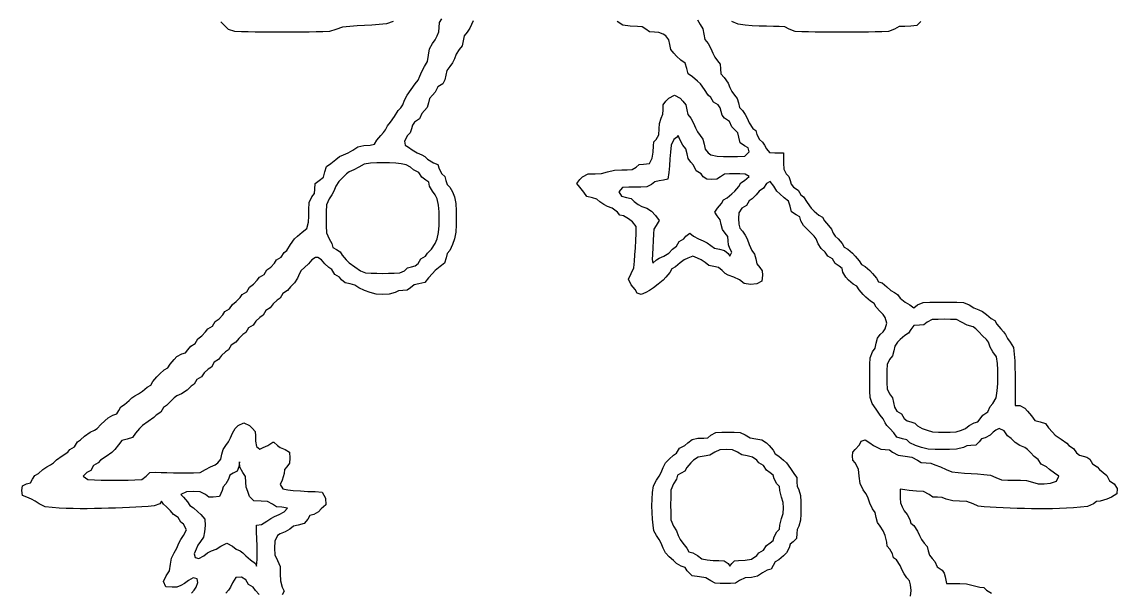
# Model space of a CAD drawing. Extents: x 17 to 1646, y 11 to 2434.
# Drawn here: x 288 to 1378, y 1134 to 1701 of the extents above; entities that cross this region are included whole.
import ezdxf

# ---------------------------------------------------------------- set-up
doc = ezdxf.new("R2010")
doc.units = 0
doc.layers.add('Image', color=7, linetype='CONTINUOUS')

msp = doc.modelspace()

# ---------------------------------------------------------------- linework, layer by layer
at = {"layer": 'Image', "color": 7}
for points in [[(456.486904, 1133.213706), (459.105904, 1136.071207), (461.010905, 1138.928708), (462.915906, 1143.69121), (461.963405, 1147.501211), (458.153404, 1148.453711), (453.391652, 1145.59621), (449.582401, 1142.738709), (445.7724, 1140.833709), (441.730649, 1139.221208), (437.201397, 1138.928708), (430.843645, 1139.296208), (428.629644, 1144.64371), (431.392645, 1150.358712), (434.483396, 1155.481214), (435.447896, 1161.788716), (436.415397, 1168.021218), (439.352398, 1173.21872), (441.963149, 1177.981221), (443.868149, 1182.743723), (445.7724, 1186.553724), (448.629901, 1190.363725), (451.486652, 1196.071227), (448.629901, 1201.786229), (445.7724, 1203.82623), (443.088899, 1208.491231), (438.511647, 1211.311232), (435.696897, 1215.121234), (431.665645, 1218.931235), (428.629644, 1221.788736), (426.725393, 1224.646237), (424.820393, 1222.088736), (419.384391, 1219.921235), (413.262139, 1219.283735), (407.118887, 1218.871235), (400.970385, 1218.556235), (394.820383, 1218.286235), (387.81538, 1218.008735), (380.808128, 1217.761235), (373.800876, 1217.551234), (366.791373, 1217.371234), (359.782621, 1217.243734), (352.772369, 1217.161234), (345.762116, 1217.146234), (338.751864, 1217.198734), (331.742362, 1217.363734), (324.738109, 1217.663734), (317.747357, 1218.173735), (310.803105, 1219.118735), (304.820353, 1222.066236), (301.011101, 1224.646237), (297.2011, 1226.551237), (292.439348, 1228.456238), (288.168847, 1230.211239), (287.677597, 1235.12374), (288.163597, 1240.021242), (292.403348, 1241.791243), (296.31085, 1242.848743), (298.2826, 1246.388744), (300.388601, 1250.033745), (304.032852, 1252.133746), (308.629604, 1256.108747), (312.439605, 1258.928748), (316.248856, 1260.833749), (319.106357, 1262.73875), (321.963108, 1265.648751), (327.67736, 1269.691252), (333.391612, 1273.456253), (335.432363, 1276.073754), (340.162614, 1278.826255), (342.915865, 1283.558757), (345.951116, 1285.598757), (349.982368, 1289.408759), (355.51887, 1293.21876), (360.058621, 1295.123761), (362.693372, 1297.028761), (366.324873, 1300.838762), (370.356125, 1304.648764), (373.391376, 1307.506265), (378.117127, 1310.363766), (382.025378, 1311.421266), (383.996379, 1314.953767), (386.10313, 1318.598768), (389.747381, 1320.706269), (394.344133, 1324.68127), (397.201634, 1327.501271), (400.058385, 1329.406272), (403.867636, 1331.311273), (407.677637, 1334.131274), (412.274389, 1338.106275), (415.91864, 1340.213776), (418.024641, 1343.858777), (421.999642, 1348.456278), (424.820393, 1351.276279), (429.417144, 1355.251281), (433.061396, 1357.358781), (435.167396, 1361.003783), (439.142398, 1365.601284), (441.963149, 1368.458785), (446.9034, 1371.316286), (450.628652, 1372.103786), (452.839652, 1375.118787), (455.654403, 1378.928789), (460.167155, 1381.68129), (462.915906, 1386.188791), (466.725157, 1389.008792), (470.534408, 1393.036293), (472.575159, 1396.073794), (477.24016, 1398.758795), (480.058661, 1403.333797), (483.867913, 1406.153798), (487.677164, 1410.181299), (489.718665, 1413.2188), (494.382916, 1415.903801), (497.201417, 1420.478803), (501.010668, 1423.291304), (504.82067, 1427.326305), (506.86142, 1430.363806), (511.525672, 1433.041307), (514.344173, 1437.623808), (518.153424, 1440.436309), (521.963426, 1444.471311), (524.004176, 1447.501312), (528.668428, 1450.186313), (531.486929, 1454.761314), (535.29693, 1457.581315), (539.106181, 1461.608817), (541.146932, 1464.646318), (545.877184, 1467.398818), (548.629684, 1472.13132), (551.248685, 1474.171321), (555.010687, 1479.886323), (559.058438, 1485.601325), (561.963189, 1488.421326), (566.544941, 1492.388827), (571.362192, 1496.048828), (572.861443, 1502.11633), (573.273943, 1508.371332), (573.365443, 1514.648834), (573.555193, 1521.683837), (576.249194, 1527.503839), (578.814195, 1530.63884), (579.105945, 1535.086341), (579.576945, 1540.568843), (583.648696, 1543.808844), (587.892198, 1546.951345), (589.352448, 1552.208847), (590.856949, 1557.563849), (595.2857, 1560.66135), (600.058702, 1564.681351), (603.867953, 1567.501352), (607.677204, 1569.406353), (612.439706, 1571.311353), (617.201458, 1573.928854), (622.034459, 1577.363855), (628.147711, 1578.571356), (634.375713, 1578.931356), (638.685215, 1579.883856), (640.840716, 1583.693858), (644.856967, 1588.456359), (647.677718, 1591.31386), (649.581968, 1594.171361), (651.486969, 1597.981362), (654.39172, 1601.791364), (658.439471, 1607.506366), (662.201473, 1613.213867), (664.820474, 1616.071368), (666.725474, 1618.928869), (668.629725, 1623.691371), (671.248726, 1628.453873), (675.010727, 1634.168875), (679.058478, 1639.883876), (681.963229, 1643.693878), (683.86823, 1647.503879), (685.772481, 1652.266381), (688.383981, 1657.028882), (691.320982, 1662.218884), (692.287733, 1668.458886), (693.252983, 1674.758888), (696.343734, 1679.88139), (699.105985, 1683.691391), (701.010986, 1687.501392), (702.625736, 1691.543894), (702.915986, 1696.073895), (703.170236, 1701.008897), (705.772737, 1704.645648)], [(736.905248, 1702.478898), (735.296497, 1698.931396), (733.391497, 1695.121395), (730.750746, 1691.311394), (727.898495, 1687.576392), (726.824494, 1682.738891), (725.748994, 1677.856389), (722.799243, 1674.166388), (720.058742, 1669.411386), (718.153741, 1664.648885), (716.248741, 1660.838884), (713.60799, 1657.028882), (710.755739, 1653.293881), (709.681739, 1648.456379), (708.690238, 1643.858878), (706.472488, 1639.883876), (701.557736, 1636.771375), (699.105985, 1631.446374), (696.271734, 1628.453873), (693.315983, 1625.288872), (692.218733, 1620.83387), (691.129732, 1616.491369), (688.386231, 1613.213867), (685.772481, 1610.221366), (683.34698, 1604.926365), (678.501978, 1601.791364), (676.411727, 1598.783863), (675.422477, 1595.123861), (674.224727, 1591.18636), (671.400976, 1588.456359), (668.629725, 1582.741357), (669.131475, 1578.773856), (672.439726, 1577.026355), (676.248977, 1574.168854), (681.010729, 1571.311353), (685.772481, 1569.406353), (688.629982, 1567.501352), (691.486733, 1564.883851), (697.201734, 1561.11885), (701.518736, 1559.468849), (702.915986, 1555.171348), (705.686487, 1550.363846), (708.510238, 1547.626345), (709.707989, 1543.696344), (710.897489, 1539.818843), (713.60349, 1537.028842), (716.248741, 1532.26634), (718.153741, 1527.503839), (719.628242, 1520.731336), (719.970242, 1513.643834), (720.058742, 1506.548832), (719.970242, 1499.461329), (719.628242, 1492.373827), (718.153741, 1485.601325), (716.248741, 1479.886323), (713.63499, 1474.171321), (710.918489, 1471.00632), (709.836989, 1466.761318), (708.339238, 1461.316316), (703.878987, 1458.151315), (699.105985, 1454.131314), (696.285234, 1451.311313), (692.317733, 1446.743812), (688.638232, 1442.28131), (682.75748, 1440.90881), (677.950728, 1439.843809), (674.343977, 1436.911308), (671.135476, 1434.458807), (666.725474, 1434.166307), (662.655223, 1433.873807), (659.106222, 1432.261307), (653.11822, 1430.618806), (646.725217, 1430.363806), (640.332215, 1430.618806), (634.344213, 1432.261307), (628.629961, 1434.166307), (622.915709, 1436.813808), (619.182208, 1439.663809), (614.343957, 1440.736309), (609.459955, 1441.80881), (605.772954, 1444.763811), (603.732203, 1447.501312), (599.001201, 1450.253813), (596.248701, 1454.986314), (593.213449, 1457.026315), (589.181448, 1460.836316), (585.709697, 1464.646318), (582.121696, 1467.023818), (579.899445, 1467.023818), (576.312194, 1464.646318), (572.839693, 1460.836316), (568.808441, 1457.026315), (565.77244, 1454.168814), (563.86819, 1451.311313), (561.963189, 1446.548811), (558.927938, 1441.78631), (554.895937, 1437.976309), (552.081186, 1434.166307), (547.503934, 1431.353806), (544.820433, 1426.688805), (541.785182, 1424.648804), (537.753181, 1420.838803), (534.93843, 1417.028802), (530.361178, 1414.208801), (527.677677, 1409.543799), (524.641676, 1407.503798), (520.610425, 1403.693797), (517.795674, 1399.883796), (513.218423, 1397.063795), (510.534922, 1392.398793), (507.498921, 1390.358793), (503.467669, 1386.548791), (500.652918, 1382.73879), (496.075667, 1379.926289), (493.391416, 1375.261287), (490.356165, 1373.213787), (486.324914, 1369.411286), (483.509413, 1365.601284), (478.932911, 1362.781283), (476.24866, 1358.116282), (473.213409, 1356.076281), (469.181408, 1352.26628), (466.366657, 1348.456278), (461.790155, 1345.636278), (459.105904, 1340.971276), (456.070653, 1338.931275), (452.038652, 1335.121274), (446.5029, 1331.311273), (441.963149, 1329.406272), (439.328398, 1327.501271), (435.696897, 1323.69127), (431.665645, 1319.881269), (428.629644, 1317.841268), (425.877143, 1313.116267), (421.146892, 1310.363766), (419.106141, 1307.738765), (413.391889, 1303.981263), (407.677637, 1299.931262), (404.856886, 1297.028761), (400.837635, 1292.25126), (397.739384, 1287.826258), (392.381382, 1286.318758), (387.12913, 1284.863757), (383.982879, 1280.618756), (380.022128, 1276.073754), (377.201377, 1273.171253), (371.487125, 1269.121252), (365.772873, 1265.363751), (363.732122, 1262.73875), (359.001121, 1259.986249), (356.24862, 1255.261247), (352.439369, 1253.213746), (348.630117, 1249.411245), (353.421119, 1246.088744), (360.072121, 1245.728744), (366.734373, 1245.631244), (373.397376, 1245.601244), (380.058128, 1245.601244), (386.76913, 1245.601244), (393.480882, 1245.623744), (400.192635, 1245.721244), (406.890887, 1246.088744), (411.486888, 1249.636245), (414.91664, 1253.131246), (420.594891, 1253.348746), (426.279893, 1253.258746), (431.963395, 1253.108746), (438.599397, 1252.928746), (445.2369, 1252.793746), (451.875152, 1252.726246), (458.512654, 1252.793746), (465.134406, 1253.213746), (470.534408, 1256.071247), (475.29616, 1258.928748), (480.058661, 1260.833749), (482.799162, 1262.73875), (485.748913, 1266.428751), (486.824414, 1271.311253), (487.898414, 1276.148754), (490.750665, 1279.883755), (493.391416, 1283.693757), (495.296417, 1287.503758), (497.201417, 1292.26626), (500.058168, 1297.028761), (502.915669, 1299.886262), (508.629921, 1302.743763), (514.344173, 1299.886262), (517.201674, 1297.028761), (519.761425, 1293.95376), (520.058425, 1289.566259), (520.308925, 1284.286257), (521.214925, 1279.088755), (524.397176, 1276.268754), (527.677677, 1277.978755), (532.439429, 1279.883755), (537.422431, 1283.213757), (538.514431, 1283.213757), (542.103182, 1279.883755), (544.820433, 1277.978755), (549.582185, 1276.073754), (554.051436, 1273.388753), (554.343936, 1267.501251), (554.089686, 1262.56625), (551.487185, 1258.928748), (548.969435, 1256.258747), (548.629684, 1252.261246), (546.725434, 1245.601244), (544.820433, 1241.108742), (547.241434, 1236.946241), (552.421686, 1235.956241), (557.677688, 1235.40874), (564.94069, 1234.83124), (572.213442, 1234.40374), (579.495945, 1234.18624), (586.603697, 1233.66124), (589.684698, 1227.623738), (590.090448, 1221.023736), (585.660197, 1217.026234), (582.915946, 1214.168733), (578.190194, 1211.311232), (574.291693, 1210.261232), (572.317692, 1206.743731), (568.638191, 1202.281229), (562.757439, 1200.908729), (557.950688, 1199.843728), (554.343936, 1196.911227), (549.582185, 1194.166227), (544.820433, 1192.261226), (541.962932, 1190.363725), (539.286181, 1184.783723), (539.106181, 1177.981221), (539.286181, 1171.178719), (541.962932, 1165.598717), (544.650933, 1159.531215), (544.820433, 1152.263712), (545.073933, 1145.40121), (546.725434, 1138.928708), (548.629684, 1135.118707), (546.725434, 1131.308705)], [(657.201221, 1701.968897), (650.679969, 1699.463896), (643.343466, 1698.766396), (635.989714, 1698.293896), (628.629961, 1697.918896), (621.283709, 1697.536396), (613.941956, 1697.063896), (606.618954, 1696.366395), (600.058702, 1693.928895), (593.89445, 1692.076394), (587.164697, 1691.701394), (580.426695, 1691.521394), (573.687193, 1691.416394), (566.946191, 1691.363894), (560.205938, 1691.333894), (553.464936, 1691.318894), (546.725434, 1691.311394), (539.982932, 1691.318894), (533.239679, 1691.333894), (526.497177, 1691.363894), (519.755425, 1691.416394), (513.012923, 1691.513894), (506.27417, 1691.693894), (499.542168, 1692.068894), (493.391416, 1693.943895), (489.582165, 1697.581396), (485.772913, 1701.608897)], [(1172.115394, 1130.048705), (1172.610394, 1135.673707), (1172.145394, 1141.313709), (1171.065394, 1145.42371), (1168.387893, 1148.453711), (1165.770392, 1152.263712), (1163.865391, 1156.073714), (1161.960391, 1160.611215), (1158.150389, 1166.153717), (1155.135388, 1168.358718), (1154.347888, 1172.086219), (1151.490387, 1177.028721), (1148.970386, 1179.698722), (1148.632886, 1183.696223), (1146.727886, 1190.363725), (1144.822885, 1195.118727), (1142.077884, 1199.881228), (1139.130383, 1203.57123), (1138.057883, 1208.453731), (1136.977882, 1213.291233), (1134.127881, 1217.026234), (1131.48788, 1222.741236), (1129.58288, 1228.456238), (1127.677879, 1232.266239), (1125.067878, 1236.076241), (1122.075377, 1242.233743), (1121.145377, 1249.411245), (1120.207877, 1256.641248), (1117.087876, 1262.73875), (1114.680375, 1265.468751), (1114.342875, 1269.406252), (1114.680375, 1273.388753), (1117.162876, 1276.073754), (1121.182877, 1280.836256), (1123.072878, 1284.428757), (1126.935379, 1285.598757), (1131.48788, 1282.741256), (1135.297882, 1279.883755), (1139.107883, 1277.978755), (1142.655384, 1276.373754), (1146.727886, 1276.073754), (1151.115387, 1275.781254), (1154.347888, 1273.366253), (1159.97289, 1270.298752), (1166.722892, 1269.338752), (1173.442895, 1268.378752), (1179.105397, 1265.378751), (1182.847898, 1263.00125), (1187.677899, 1262.73875), (1192.207901, 1262.45375), (1196.250402, 1260.833749), (1201.965404, 1258.928748), (1207.680406, 1256.243747), (1213.215408, 1253.768747), (1219.60541, 1253.048746), (1226.017912, 1252.576246), (1232.437914, 1252.193746), (1238.842917, 1251.811246), (1245.247919, 1251.331246), (1251.622921, 1250.611246), (1257.202923, 1248.211245), (1262.640425, 1245.953744), (1268.962927, 1245.653744), (1275.300429, 1245.601244), (1281.442931, 1245.503744), (1287.585433, 1245.151244), (1293.390435, 1243.696243), (1299.045437, 1241.851243), (1305.292939, 1241.836243), (1311.495441, 1242.496243), (1317.337943, 1244.506243), (1319.842944, 1249.411245), (1315.297942, 1252.433746), (1310.535441, 1256.281247), (1307.54294, 1258.928748), (1302.247938, 1261.351249), (1299.105437, 1266.188751), (1295.295436, 1269.008752), (1291.485434, 1273.036253), (1288.627933, 1276.073754), (1285.770432, 1277.978755), (1281.007931, 1279.883755), (1276.245429, 1282.921256), (1272.442928, 1286.948758), (1268.632927, 1289.768759), (1265.490426, 1294.60626), (1260.195424, 1297.028761), (1257.202923, 1295.123761), (1254.345422, 1293.21876), (1251.487921, 1290.361259), (1246.545419, 1287.503758), (1242.825418, 1286.708758), (1240.612917, 1283.693757), (1237.252916, 1280.311256), (1232.220414, 1279.883755), (1228.252913, 1279.583755), (1224.817912, 1277.978755), (1218.04541, 1276.508754), (1210.957907, 1276.163754), (1203.870405, 1276.073754), (1196.775402, 1276.163754), (1189.6879, 1276.508754), (1182.915398, 1277.978755), (1177.200396, 1279.883755), (1171.485394, 1282.718756), (1168.395393, 1285.651257), (1164.022891, 1286.746258), (1158.65289, 1288.201258), (1155.412889, 1292.48376), (1151.452887, 1297.028761), (1148.632886, 1299.886262), (1146.727886, 1302.743763), (1144.822885, 1306.553764), (1141.912884, 1310.363766), (1137.870383, 1316.071268), (1134.105381, 1321.786269), (1131.945381, 1327.621271), (1131.615381, 1334.243774), (1131.510381, 1340.873776), (1131.48788, 1347.503778), (1131.510381, 1354.14128), (1131.615381, 1360.771283), (1131.945381, 1367.393785), (1134.127881, 1373.213787), (1136.977882, 1376.948788), (1138.057883, 1381.78629), (1139.130383, 1386.676291), (1142.077884, 1390.358793), (1144.822885, 1393.216294), (1146.727886, 1396.073794), (1148.632886, 1401.788796), (1146.727886, 1407.503798), (1144.822885, 1410.361299), (1142.002884, 1413.2188), (1138.027883, 1417.816302), (1135.920382, 1421.461303), (1132.275381, 1423.561304), (1127.677879, 1427.536305), (1124.857878, 1430.363806), (1120.882877, 1434.953808), (1118.775376, 1438.598809), (1115.130375, 1440.706309), (1110.532873, 1444.681311), (1107.675372, 1447.501312), (1104.817872, 1452.443813), (1104.022871, 1456.171315), (1101.00787, 1458.376315), (1097.197869, 1461.196316), (1094.452868, 1465.703818), (1089.937867, 1468.456319), (1087.125366, 1472.26632), (1083.090364, 1476.076321), (1080.060363, 1480.838823), (1078.155363, 1485.601325), (1076.250362, 1488.458826), (1073.212861, 1491.316326), (1069.18536, 1495.118828), (1065.547858, 1498.928829), (1062.915357, 1503.653831), (1061.797857, 1507.628832), (1058.145356, 1509.578833), (1053.712854, 1512.676334), (1052.212854, 1518.038835), (1050.750353, 1523.288837), (1046.505352, 1526.438838), (1041.96035, 1530.39884), (1039.102849, 1533.218841), (1036.245348, 1537.981342), (1032.442847, 1542.743844), (1028.632846, 1540.703843), (1025.947845, 1536.038842), (1021.372843, 1533.218841), (1018.552843, 1529.408839), (1014.525341, 1525.598838), (1011.48784, 1523.558837), (1008.802839, 1518.893836), (1004.227838, 1516.073835), (1001.332837, 1511.626333), (1000.837837, 1505.993831), (1001.310337, 1500.36133), (1002.382837, 1496.251328), (1005.060338, 1493.213827), (1007.677839, 1489.411326), (1009.582839, 1485.601325), (1011.48784, 1479.886323), (1014.127841, 1474.171321), (1016.977842, 1470.436319), (1018.057842, 1465.598818), (1019.130343, 1460.716316), (1022.077844, 1457.026315), (1024.522845, 1453.891314), (1024.822845, 1449.556312), (1024.177844, 1443.60881), (1019.107843, 1440.83381), (1012.860341, 1440.286309), (1006.665339, 1441.19381), (1001.962837, 1444.793811), (996.247835, 1447.501312), (990.532833, 1449.406312), (987.675332, 1451.311313), (984.817831, 1454.056314), (981.13533, 1457.003815), (976.245328, 1458.076315), (971.407827, 1459.156316), (967.680325, 1462.006317), (963.870324, 1464.646318), (960.060323, 1466.551318), (955.297821, 1468.456319), (950.53532, 1466.551318), (946.725318, 1464.646318), (942.915317, 1461.826317), (938.317816, 1457.851315), (934.672814, 1455.743815), (932.565314, 1452.098813), (928.590312, 1447.501312), (925.770311, 1444.681311), (921.00781, 1440.668809), (916.245308, 1436.821308), (912.442807, 1434.166307), (908.632806, 1432.261307), (903.907804, 1430.363806), (899.932803, 1431.473806), (897.982802, 1435.118808), (894.135301, 1439.881309), (891.4878, 1445.596311), (894.060301, 1451.311313), (896.595302, 1456.928815), (897.360302, 1463.393817), (897.855302, 1469.881319), (898.312802, 1476.871322), (898.725302, 1483.861324), (899.032802, 1490.858826), (898.965302, 1497.863829), (895.297801, 1502.73883), (891.4878, 1505.596331), (886.545298, 1508.453832), (882.825297, 1509.248833), (880.612796, 1512.263834), (875.077794, 1516.073835), (870.532793, 1517.978835), (866.722791, 1519.883836), (862.91279, 1522.501337), (859.747789, 1525.216338), (855.502788, 1526.296338), (850.065286, 1527.796339), (846.900285, 1532.25134), (842.880283, 1537.028842), (840.060282, 1540.838843), (842.917783, 1544.648844), (845.775284, 1547.506345), (851.355286, 1550.183846), (858.150289, 1550.363846), (864.547791, 1550.618846), (870.532793, 1552.261347), (877.485295, 1553.926348), (884.820298, 1554.166348), (889.980299, 1554.226348), (895.125301, 1554.556348), (899.107802, 1557.023849), (902.137803, 1559.581349), (906.487805, 1559.88135), (912.480307, 1560.57885), (915.060308, 1565.836352), (915.907808, 1572.001354), (916.245308, 1578.218856), (916.605308, 1582.096357), (919.102809, 1584.646358), (921.75781, 1589.251359), (921.96031, 1595.123861), (922.24531, 1600.576363), (923.865311, 1605.601365), (925.485311, 1609.643866), (925.770311, 1614.166368), (926.025311, 1619.101369), (928.627812, 1622.738871), (931.485313, 1625.596372), (937.200315, 1628.453873), (942.915317, 1625.596372), (945.555318, 1622.738871), (948.405319, 1619.011369), (949.485319, 1614.166368), (950.55782, 1609.283866), (953.505321, 1605.601365), (956.250322, 1600.838863), (958.155322, 1596.076362), (960.060323, 1592.26636), (962.700324, 1588.456359), (965.550325, 1584.721358), (966.622825, 1579.883856), (967.702825, 1575.001355), (970.650326, 1571.311353), (973.395327, 1569.406353), (979.522829, 1567.943852), (985.972832, 1567.591352), (992.437834, 1567.501352), (999.795336, 1567.516352), (1007.145339, 1567.786352), (1011.48784, 1572.226354), (1010.44534, 1576.118855), (1006.942839, 1578.091356), (1002.660337, 1581.338857), (1001.205337, 1586.701359), (1000.117836, 1591.08136), (997.177835, 1594.171361), (994.342834, 1597.163862), (991.882834, 1602.496364), (986.947832, 1605.601365), (984.765331, 1608.571366), (983.745331, 1612.261367), (982.75533, 1615.928868), (980.66283, 1618.928869), (976.080328, 1621.74887), (973.395327, 1626.413872), (970.770326, 1628.453873), (967.012825, 1634.168875), (962.962824, 1639.883876), (960.060323, 1642.703877), (955.282821, 1646.723879), (950.85782, 1649.82138), (949.350319, 1655.176382), (947.895319, 1660.433883), (943.650317, 1663.576384), (939.105316, 1667.536386), (936.465315, 1670.363887), (933.615314, 1674.091388), (932.535314, 1678.92889), (931.462813, 1683.818891), (928.515312, 1687.501392), (925.770311, 1689.406393), (921.72781, 1691.026394), (917.197808, 1691.311394), (912.270307, 1691.566394), (908.632806, 1694.168895), (905.115304, 1696.763896), (900.300303, 1697.026396), (893.0328, 1697.296396), (885.847798, 1698.353896), (880.057796, 1702.028897)], [(960.060323, 1703.693898), (962.670324, 1698.931396), (965.527825, 1694.701395), (966.547825, 1689.406393), (967.560325, 1684.028891), (970.597826, 1679.88139), (973.395327, 1675.118888), (975.300328, 1670.363887), (977.197829, 1666.553885), (980.05533, 1662.743884), (982.63533, 1659.496383), (982.912831, 1654.943882), (983.310331, 1649.70888), (986.722832, 1646.153879), (990.532833, 1640.611377), (992.437834, 1636.073875), (994.342834, 1632.263874), (996.960335, 1628.453873), (999.697836, 1625.183872), (1000.792837, 1620.83387), (1001.887837, 1616.386369), (1004.842838, 1613.213867), (1007.677839, 1609.411366), (1009.582839, 1605.601365), (1011.48784, 1601.056363), (1015.297841, 1595.521362), (1018.312842, 1593.308861), (1019.107843, 1589.58886), (1021.965344, 1584.646358), (1024.822845, 1581.788857), (1026.727845, 1578.931356), (1028.632846, 1575.121355), (1031.797847, 1571.566353), (1037.197849, 1571.311353), (1041.48785, 1571.311353), (1045.770352, 1571.311353), (1045.770352, 1566.076352), (1045.770352, 1560.83385), (1045.987852, 1555.066348), (1048.417853, 1550.363846), (1051.125353, 1547.573845), (1052.310354, 1543.696344), (1053.337854, 1540.006343), (1055.520355, 1537.028842), (1060.192857, 1534.246341), (1062.915357, 1529.543839), (1065.532858, 1527.503839), (1069.29786, 1521.788837), (1073.347861, 1516.073835), (1076.250362, 1513.253834), (1080.847863, 1509.278833), (1084.492865, 1507.171332), (1086.592865, 1503.526331), (1090.567867, 1498.928829), (1093.395368, 1495.118828), (1095.300368, 1491.316326), (1097.197869, 1488.458826), (1100.02537, 1485.601325), (1104.000371, 1481.003823), (1106.100372, 1477.358822), (1109.745373, 1475.251321), (1114.342875, 1471.27632), (1117.162876, 1468.456319), (1121.137877, 1463.858817), (1123.245378, 1460.213816), (1126.890379, 1458.106315), (1131.48788, 1454.131314), (1134.307881, 1451.311313), (1138.327883, 1446.548811), (1140.217883, 1442.95631), (1144.072885, 1441.78631), (1148.632886, 1437.976309), (1152.442888, 1434.166307), (1156.252889, 1432.261307), (1159.10289, 1430.363806), (1161.960391, 1426.553805), (1166.722892, 1422.743803), (1171.485394, 1419.886302), (1175.295395, 1417.028802), (1179.105397, 1419.886302), (1184.790398, 1422.301303), (1191.465401, 1422.623803), (1198.140403, 1422.721303), (1204.822905, 1422.743803), (1211.505407, 1422.721303), (1218.18041, 1422.623803), (1224.855412, 1422.301303), (1230.532914, 1419.886302), (1235.295415, 1417.028802), (1240.057917, 1415.123801), (1243.867918, 1413.2188), (1247.67792, 1410.398799), (1252.275421, 1406.423798), (1255.920422, 1404.316297), (1258.027923, 1400.671296), (1262.002924, 1396.073794), (1264.822925, 1393.216294), (1266.727926, 1390.358793), (1268.632927, 1386.548791), (1271.235427, 1382.73879), (1274.542929, 1377.451288), (1275.442929, 1370.843786), (1275.870429, 1364.183784), (1276.087929, 1357.516282), (1276.192929, 1350.841279), (1276.230429, 1344.166277), (1276.230429, 1338.098775), (1276.237929, 1332.023773), (1276.245429, 1325.956271), (1276.252929, 1319.881269), (1281.007931, 1319.881269), (1285.770432, 1317.023768), (1288.590433, 1314.166267), (1292.610435, 1309.396265), (1295.707936, 1304.971264), (1301.070438, 1303.463763), (1306.320439, 1302.001263), (1309.47044, 1297.756261), (1313.430442, 1293.21876), (1316.250443, 1290.308759), (1321.965445, 1286.266258), (1327.680446, 1282.501256), (1329.720447, 1279.883755), (1334.385449, 1277.198754), (1337.19795, 1272.616253), (1340.205451, 1270.523752), (1343.865452, 1269.533752), (1347.555453, 1268.513752), (1350.532954, 1266.331251), (1353.315455, 1261.658749), (1358.017957, 1258.928748), (1360.057957, 1256.071247), (1363.867959, 1253.213746), (1367.67796, 1250.221245), (1370.100461, 1244.933744), (1374.937962, 1241.791243), (1377.735463, 1237.351241), (1377.637963, 1231.786239), (1372.297961, 1228.456238), (1367.67796, 1226.551237), (1361.010458, 1224.646237), (1357.147956, 1224.308737), (1354.342955, 1222.073736), (1348.147953, 1219.486235), (1341.232951, 1218.548735), (1334.272949, 1217.963735), (1327.305446, 1217.566234), (1320.322944, 1217.303734), (1313.340442, 1217.138734), (1306.357939, 1217.056234), (1299.375437, 1217.048734), (1292.392935, 1217.108734), (1285.410432, 1217.228734), (1278.43543, 1217.401234), (1271.452928, 1217.633734), (1264.477925, 1217.926235), (1257.502923, 1218.271235), (1251.502921, 1218.623735), (1245.510419, 1219.073735), (1239.540417, 1219.771235), (1234.342915, 1222.081236), (1228.140413, 1224.458737), (1221.007911, 1224.646237), (1214.145408, 1224.901237), (1207.680406, 1226.551237), (1203.637905, 1228.163738), (1199.107903, 1228.456238), (1194.172902, 1228.711238), (1190.5354, 1231.313739), (1185.082899, 1234.17124), (1177.927896, 1234.59124), (1170.802894, 1235.37874), (1166.385392, 1235.986241), (1161.960391, 1236.593741), (1161.960391, 1232.176239), (1161.960391, 1227.758738), (1162.252891, 1223.108736), (1163.865391, 1218.931235), (1165.770392, 1215.121234), (1168.627893, 1211.311232), (1171.485394, 1206.368731), (1172.280394, 1202.648729), (1175.295395, 1200.436229), (1179.105397, 1194.901227), (1181.010397, 1190.363725), (1182.915398, 1186.553724), (1185.750399, 1182.743723), (1188.7054, 1179.571222), (1189.8004, 1175.12372), (1190.8954, 1170.773719), (1193.632901, 1167.503718), (1196.250402, 1164.511217), (1198.672903, 1159.216215), (1203.517905, 1156.073714), (1205.610405, 1153.066213), (1206.600406, 1149.406212), (1207.852906, 1142.738709), (1214.475408, 1142.738709), (1221.097911, 1142.738709), (1227.915413, 1142.483709), (1234.342915, 1140.833709), (1241.010417, 1138.928708), (1245.007919, 1138.591208), (1247.67792, 1136.071207), (1252.620421, 1133.213706)], [(1182.435398, 1701.796397), (1178.407896, 1697.858896), (1172.512894, 1697.116396), (1166.572892, 1697.026396), (1160.77539, 1696.816396), (1156.252889, 1694.168895), (1150.372887, 1692.053894), (1143.735385, 1691.671394), (1137.097882, 1691.498894), (1130.45288, 1691.401394), (1123.807878, 1691.356394), (1117.162876, 1691.326394), (1110.510373, 1691.318894), (1103.865371, 1691.311394), (1097.220369, 1691.318894), (1090.575367, 1691.326394), (1083.930365, 1691.356394), (1077.285362, 1691.401394), (1070.64036, 1691.498894), (1064.002858, 1691.671394), (1057.365356, 1692.053894), (1051.485354, 1694.168895), (1047.015352, 1696.666396), (1041.39785, 1696.981396), (1035.772848, 1697.041396), (1028.700346, 1697.101396), (1021.627844, 1697.296396), (1014.562841, 1697.648896), (1007.505339, 1698.241396), (1000.507836, 1699.246396), (994.342834, 1702.066397)], [(523.867676, 1131.863706), (520.058425, 1135.898707), (518.017674, 1138.928708), (513.327923, 1141.643709), (510.534922, 1146.27121), (506.10317, 1149.046211), (500.534418, 1148.806211), (497.201417, 1143.47371), (495.296417, 1138.928708), (493.391416, 1136.071207), (490.651665, 1133.213706)]]:
    msp.add_lwpolyline(points, dxfattribs=at)
for points in [[(919.245309, 1464.646318), (921.96031, 1466.551318), (926.722812, 1468.456319), (931.485313, 1471.49382), (935.295315, 1475.521321), (939.105316, 1478.333822), (941.925317, 1482.916324), (946.590318, 1485.601325), (948.630319, 1488.458826), (952.44032, 1491.316326), (956.250322, 1488.458826), (961.012823, 1485.601325), (965.775325, 1483.696324), (969.585326, 1481.791323), (973.395327, 1479.151322), (977.122829, 1476.293821), (981.96033, 1475.221321), (986.850332, 1474.148821), (990.532833, 1471.19382), (992.437834, 1468.456319), (994.342834, 1472.26632), (992.437834, 1476.076321), (990.832833, 1479.623823), (990.532833, 1483.696324), (990.240333, 1488.106325), (987.795332, 1491.316326), (984.847831, 1494.998828), (983.767831, 1499.881329), (982.69533, 1504.718831), (979.845329, 1508.453832), (977.197829, 1512.263834), (980.02533, 1516.073835), (984.000331, 1520.671336), (986.100332, 1524.316338), (989.745333, 1526.423838), (994.342834, 1530.39884), (997.162835, 1533.218841), (1001.137837, 1537.816342), (1003.245337, 1541.461343), (1006.890339, 1543.561344), (1011.48784, 1547.536345), (1007.482839, 1549.966346), (1002.345337, 1550.303846), (997.200335, 1550.363846), (992.040334, 1550.303846), (986.895332, 1549.973846), (982.912831, 1547.506345), (979.282829, 1544.903845), (974.347828, 1544.648844), (969.412826, 1544.903845), (965.775325, 1547.506345), (963.735324, 1550.363846), (958.732822, 1553.431347), (956.250322, 1558.793849), (953.610321, 1561.78635), (950.75282, 1565.521351), (949.680319, 1570.358853), (948.607819, 1575.241355), (945.652818, 1578.931356), (942.915317, 1583.693858), (941.010316, 1588.456359), (939.105316, 1586.551359), (936.517815, 1584.646358), (933.922814, 1578.728856), (933.127814, 1571.956354), (932.595314, 1565.161351), (932.092813, 1558.418849), (931.492813, 1551.691347), (930.577813, 1545.001345), (926.392812, 1543.951344), (922.11781, 1543.283844), (917.692809, 1542.316344), (914.347807, 1539.631343), (909.555306, 1537.403842), (903.855304, 1537.088842), (898.155302, 1537.028842), (891.8103, 1536.998842), (885.480298, 1536.683842), (881.962797, 1532.50634), (884.317797, 1528.051339), (889.582799, 1526.768838), (894.037801, 1525.673838), (897.202802, 1522.718837), (901.012803, 1519.883836), (904.822804, 1517.978835), (909.585306, 1516.073835), (914.347807, 1513.036334), (918.150309, 1509.008832), (921.96781, 1503.991331), (919.102809, 1498.928829), (916.515308, 1495.433828), (916.252808, 1490.641326), (916.095308, 1483.808824), (915.780308, 1476.983822), (915.352808, 1470.166319), (915.075308, 1465.231318), (915.495308, 1461.316316), (919.245309, 1464.646318)], [(668.629725, 1453.958814), (671.418976, 1456.666315), (675.296477, 1457.851315), (678.987228, 1458.871316), (681.963229, 1461.061316), (684.74123, 1465.726318), (689.445982, 1468.456319), (691.486733, 1471.49382), (695.296734, 1475.521321), (699.105985, 1481.056323), (701.010986, 1485.601325), (702.480236, 1492.051327), (702.825986, 1498.823829), (702.915986, 1505.596331), (702.825986, 1512.376334), (702.480236, 1519.148836), (701.010986, 1525.598838), (699.105985, 1529.408839), (696.249234, 1533.218841), (693.391733, 1538.161342), (692.597483, 1541.881343), (689.582482, 1544.093844), (685.772481, 1546.906345), (682.62998, 1551.743847), (677.337228, 1554.166348), (674.343977, 1556.806349), (670.192725, 1559.348849), (665.090474, 1560.22635), (659.941722, 1560.78885), (653.58397, 1561.23885), (647.211968, 1561.41135), (640.838465, 1561.29135), (634.482213, 1560.82635), (628.191211, 1559.82135), (622.915709, 1556.836349), (618.153958, 1554.166348), (613.391456, 1552.261347), (610.756705, 1550.363846), (607.125954, 1546.553845), (603.093953, 1542.743844), (600.058702, 1537.981342), (598.153701, 1533.218841), (596.248701, 1529.408839), (593.39195, 1525.598838), (590.851699, 1519.651336), (590.579449, 1512.631334), (590.534449, 1505.596331), (590.579449, 1498.568829), (590.851699, 1491.541327), (593.39195, 1485.601325), (596.248701, 1480.876323), (597.306951, 1476.961322), (600.845452, 1474.996321), (604.490453, 1472.88882), (606.596454, 1469.243819), (610.570705, 1464.646318), (613.391456, 1461.743817), (619.106458, 1457.693815), (624.82071, 1453.928814), (629.672462, 1451.798813), (635.349214, 1451.453813), (641.036466, 1451.341313), (646.725217, 1451.311313), (652.420719, 1451.333813), (658.113221, 1451.446313), (663.796723, 1451.798813), (668.629725, 1453.958814)], [(1222.912911, 1295.123761), (1226.722913, 1297.028761), (1230.532914, 1299.886262), (1235.475415, 1302.743763), (1239.202917, 1303.538763), (1241.407917, 1306.553764), (1244.227918, 1310.363766), (1249.06542, 1313.506267), (1251.487921, 1318.793768), (1254.097922, 1321.786269), (1257.517923, 1327.531271), (1258.530423, 1334.536274), (1258.957923, 1341.608776), (1259.085423, 1348.696279), (1258.987923, 1355.221281), (1258.590423, 1361.738783), (1257.585423, 1368.181285), (1254.105422, 1373.213787), (1251.487921, 1377.976288), (1249.58292, 1382.73879), (1247.67792, 1385.378791), (1243.867918, 1389.008792), (1240.057917, 1393.036293), (1237.200416, 1396.073794), (1234.342915, 1397.978795), (1228.627913, 1399.883796), (1222.912911, 1402.741297), (1217.95541, 1405.253798), (1211.865408, 1405.546298), (1205.775405, 1405.598798), (1199.677903, 1405.546298), (1193.595401, 1405.253798), (1188.6304, 1402.741297), (1185.495399, 1400.176296), (1181.047897, 1399.883796), (1175.542895, 1399.403796), (1172.310394, 1395.286294), (1170.202894, 1391.641293), (1166.557892, 1389.533792), (1161.960391, 1385.558791), (1159.32039, 1382.73879), (1156.470389, 1379.011289), (1155.397889, 1374.166287), (1154.317888, 1369.283785), (1151.370387, 1365.601284), (1148.985386, 1360.561283), (1148.685386, 1354.51628), (1148.632886, 1348.456278), (1148.685386, 1342.426276), (1148.992886, 1336.411274), (1151.272887, 1331.311273), (1154.122888, 1327.576271), (1155.195388, 1322.73877), (1156.185389, 1318.141268), (1158.40539, 1314.166267), (1163.032891, 1311.413766), (1165.770392, 1306.771264), (1168.747893, 1304.588764), (1172.437894, 1303.568763), (1176.315396, 1302.376263), (1179.105397, 1299.668762), (1183.867898, 1297.028761), (1188.6304, 1295.123761), (1194.112902, 1293.66876), (1199.940404, 1293.30876), (1205.775405, 1293.21876), (1211.610407, 1293.30876), (1217.430409, 1293.66876), (1222.912911, 1295.123761)], [(973.395327, 1145.34871), (968.295326, 1148.273711), (962.152824, 1149.233711), (954.757821, 1150.366212), (949.732819, 1155.196213), (947.775319, 1158.796215), (943.830317, 1159.883715), (939.105316, 1162.741216), (936.067815, 1165.598717), (932.040313, 1169.408718), (928.410312, 1173.21872), (925.770311, 1177.981221), (923.865311, 1182.743723), (921.96031, 1186.553724), (919.327809, 1190.363725), (916.740308, 1195.148727), (915.892808, 1200.871229), (915.345308, 1206.631231), (914.910308, 1213.313733), (914.730308, 1220.011235), (914.820308, 1226.708738), (915.247808, 1233.39874), (916.230308, 1240.021242), (919.290309, 1245.601244), (921.96031, 1249.411245), (923.865311, 1253.213746), (925.770311, 1257.976248), (928.410312, 1262.73875), (932.040313, 1266.548751), (936.067815, 1270.358752), (939.105316, 1272.398753), (942.180317, 1277.401255), (947.542819, 1279.883755), (950.53532, 1282.516256), (954.652821, 1286.146258), (960.397823, 1287.211258), (966.247825, 1287.473758), (970.477826, 1287.811258), (973.395327, 1290.361259), (978.352829, 1292.87376), (984.442831, 1293.16626), (990.532833, 1293.21876), (996.562835, 1293.15876), (1002.577837, 1292.85876), (1007.677839, 1290.578759), (1012.37284, 1287.638758), (1018.155342, 1286.633758), (1023.975344, 1285.628757), (1028.632846, 1282.606256), (1031.452847, 1279.883755), (1035.427848, 1275.286254), (1037.535349, 1271.641253), (1041.17285, 1269.533752), (1045.770352, 1265.558751), (1048.680353, 1262.73875), (1052.722854, 1257.023748), (1056.487855, 1251.316246), (1058.812856, 1248.046245), (1059.105356, 1243.696243), (1059.405356, 1239.623742), (1061.010357, 1236.076241), (1062.465357, 1230.263739), (1062.825357, 1224.128737), (1062.915357, 1217.978735), (1062.825357, 1211.828733), (1062.465357, 1205.69373), (1061.010357, 1199.881228), (1059.405356, 1196.446227), (1059.105356, 1192.486226), (1058.677856, 1187.453724), (1055.295355, 1184.093723), (1052.280354, 1181.881222), (1051.485354, 1178.161221), (1048.627853, 1173.21872), (1045.770352, 1170.398719), (1041.17285, 1166.423717), (1037.535349, 1164.316217), (1035.427848, 1160.671215), (1033.455348, 1157.131214), (1029.547846, 1156.073714), (1024.822845, 1153.456213), (1019.925343, 1150.006212), (1013.737841, 1148.806211), (1007.437839, 1148.453711), (1001.962837, 1145.59621), (997.980336, 1143.128709), (992.835334, 1142.798709), (987.675332, 1142.738709), (982.59783, 1142.806209), (977.527829, 1143.143709), (973.395327, 1145.34871)], [(994.342834, 1162.741216), (996.892835, 1165.246217), (1000.770337, 1165.598717), (1007.392839, 1165.921217), (1013.917841, 1167.068717), (1019.107843, 1170.601219), (1021.147843, 1173.21872), (1025.812845, 1175.90372), (1028.632846, 1180.478722), (1032.442847, 1183.291223), (1035.457848, 1185.503724), (1036.252848, 1189.231225), (1039.102849, 1194.166227), (1041.62285, 1196.843727), (1041.96035, 1200.833729), (1043.865351, 1207.501231), (1045.492852, 1212.526233), (1045.770352, 1217.978735), (1045.492852, 1223.431236), (1043.865351, 1228.456238), (1041.96035, 1235.12374), (1041.62285, 1239.113742), (1039.102849, 1241.791243), (1036.252848, 1246.726244), (1035.457848, 1250.453745), (1032.442847, 1252.666246), (1028.632846, 1255.478747), (1025.812845, 1260.053749), (1021.147843, 1262.73875), (1019.107843, 1265.536251), (1014.967841, 1268.573752), (1009.582839, 1269.586252), (1004.287838, 1270.598752), (1000.057836, 1273.463753), (994.845335, 1275.871254), (988.627832, 1276.073754), (982.40283, 1275.871254), (977.197829, 1273.433753), (972.502827, 1270.493752), (966.727825, 1269.488752), (960.907823, 1268.483752), (956.250322, 1265.461251), (953.430321, 1262.73875), (949.455319, 1258.141248), (947.347819, 1254.496247), (943.702817, 1252.396246), (940.162816, 1250.423745), (939.105316, 1246.516244), (936.247815, 1241.791243), (933.705314, 1235.52124), (933.435314, 1228.178738), (933.390314, 1220.836236), (933.435314, 1213.493733), (933.705314, 1206.158731), (936.247815, 1199.881228), (939.105316, 1195.118727), (941.010316, 1190.363725), (942.915317, 1186.553724), (945.562818, 1182.743723), (949.410319, 1177.981221), (951.36032, 1174.32872), (955.335321, 1173.21872), (960.060323, 1170.601219), (964.312824, 1167.338718), (969.892826, 1166.221217), (975.562828, 1165.733717), (981.24783, 1165.598717), (986.535332, 1165.366217), (990.532833, 1162.741216), (992.437834, 1159.883715), (994.342834, 1162.741216)], [(521.672425, 1180.358722), (521.451925, 1187.183724), (521.231425, 1194.008727), (521.010925, 1200.833729), (526.248927, 1201.441229), (531.486929, 1204.77123), (535.29693, 1207.501231), (539.106181, 1209.406232), (543.867933, 1211.311232), (548.629684, 1214.026233), (551.963436, 1217.618734), (546.249184, 1218.713735), (541.077932, 1219.088735), (537.201181, 1221.788736), (532.107179, 1224.451237), (525.772677, 1224.646237), (518.475174, 1224.818737), (514.344173, 1229.408738), (512.439172, 1234.17124), (510.819172, 1238.701242), (510.534922, 1243.696243), (510.306172, 1249.096245), (507.677421, 1253.213746), (504.53492, 1258.456248), (504.24992, 1263.69125), (503.473669, 1258.636248), (501.804169, 1254.593747), (498.044417, 1252.411246), (494.467666, 1250.446245), (493.391416, 1246.516244), (490.746915, 1241.791243), (488.040164, 1239.001242), (486.850664, 1235.12374), (484.446163, 1229.273738), (478.067411, 1228.456238), (473.643909, 1228.748738), (470.534408, 1231.313739), (464.955156, 1233.99124), (458.153404, 1234.17124), (451.352402, 1233.99124), (445.7724, 1231.313739), (448.593901, 1228.456238), (452.568152, 1223.858737), (454.674153, 1220.213735), (458.318404, 1218.106235), (462.915906, 1214.131233), (465.644407, 1211.311232), (469.605908, 1206.886231), (470.121908, 1200.473729), (469.566908, 1194.061227), (468.528908, 1188.788725), (465.594157, 1184.648723), (462.915906, 1180.838722), (461.010905, 1177.028721), (459.105904, 1172.266219), (460.058405, 1168.456218), (463.867656, 1167.503718), (468.630158, 1170.361219), (472.439409, 1173.21872), (476.24866, 1175.12372), (481.011162, 1177.028721), (485.772913, 1179.886222), (491.487165, 1182.743723), (497.201417, 1179.886222), (501.010668, 1177.028721), (504.82067, 1175.12372), (507.677421, 1173.21872), (510.534922, 1170.398719), (515.296673, 1166.378717), (520.058425, 1162.531216), (521.196175, 1159.883715), (521.820925, 1166.648717), (521.828425, 1173.50372), (521.672425, 1180.358722)]]:
    msp.add_lwpolyline(points, close=True, dxfattribs=at)

doc.saveas('drawing.dxf')
